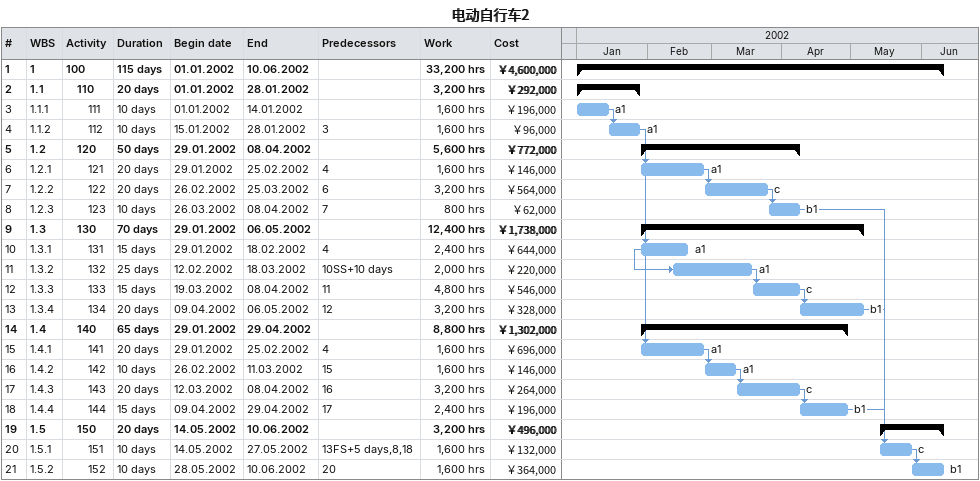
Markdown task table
电动自行车2

| ID | WBS | Task | Duration | Start | Finish | Predecessors | Resources | Work (h) | Cost (￥) |
|---|---|---|---|---|---|---|---|---|---|
| 1 | 1 | **100** | 115d | 2002-01-01 | 2002-06-10 |  |  | 33200 | 4600000 |
| 2 | 1.1 | **110** | 20d | 2002-01-01 | 2002-01-28 |  |  | 3200 | 292000 |
| 3 | 1.1.1 | 111 | 10d | 2002-01-01 | 2002-01-14 |  | a1 | 1600 | 196000 |
| 4 | 1.1.2 | 112 | 10d | 2002-01-15 | 2002-01-28 | 3 | a1 | 1600 | 96000 |
| 5 | 1.2 | **120** | 50d | 2002-01-29 | 2002-04-08 |  |  | 5600 | 772000 |
| 6 | 1.2.1 | 121 | 20d | 2002-01-29 | 2002-02-25 | 4 | a1 | 1600 | 146000 |
| 7 | 1.2.2 | 122 | 20d | 2002-02-26 | 2002-03-25 | 6 | c | 3200 | 564000 |
| 8 | 1.2.3 | 123 | 10d | 2002-03-26 | 2002-04-08 | 7 | b1 | 800 | 62000 |
| 9 | 1.3 | **130** | 70d | 2002-01-29 | 2002-05-06 |  |  | 12400 | 1738000 |
| 10 | 1.3.1 | 131 | 15d | 2002-01-29 | 2002-02-18 | 4 | a1 | 2400 | 644000 |
| 11 | 1.3.2 | 132 | 25d | 2002-02-12 | 2002-03-18 | 10SS+10d | a1 | 2000 | 220000 |
| 12 | 1.3.3 | 133 | 15d | 2002-03-19 | 2002-04-08 | 11 | c | 4800 | 546000 |
| 13 | 1.3.4 | 134 | 20d | 2002-04-09 | 2002-05-06 | 12 | b1 | 3200 | 328000 |
| 14 | 1.4 | **140** | 65d | 2002-01-29 | 2002-04-29 |  |  | 8800 | 1302000 |
| 15 | 1.4.1 | 141 | 20d | 2002-01-29 | 2002-02-25 | 4 | a1 | 1600 | 696000 |
| 16 | 1.4.2 | 142 | 10d | 2002-02-26 | 2002-03-11 | 15 | a1 | 1600 | 146000 |
| 17 | 1.4.3 | 143 | 20d | 2002-03-12 | 2002-04-08 | 16 | c | 3200 | 264000 |
| 18 | 1.4.4 | 144 | 15d | 2002-04-09 | 2002-04-29 | 17 | b1 | 2400 | 196000 |
| 19 | 1.5 | **150** | 20d | 2002-05-14 | 2002-06-10 |  |  | 3200 | 496000 |
| 20 | 1.5.1 | 151 | 10d | 2002-05-14 | 2002-05-27 | 13FS+5d, 8, 18 | c | 1600 | 132000 |
| 21 | 1.5.2 | 152 | 10d | 2002-05-28 | 2002-06-10 | 20 | b1 | 1600 | 364000 |
